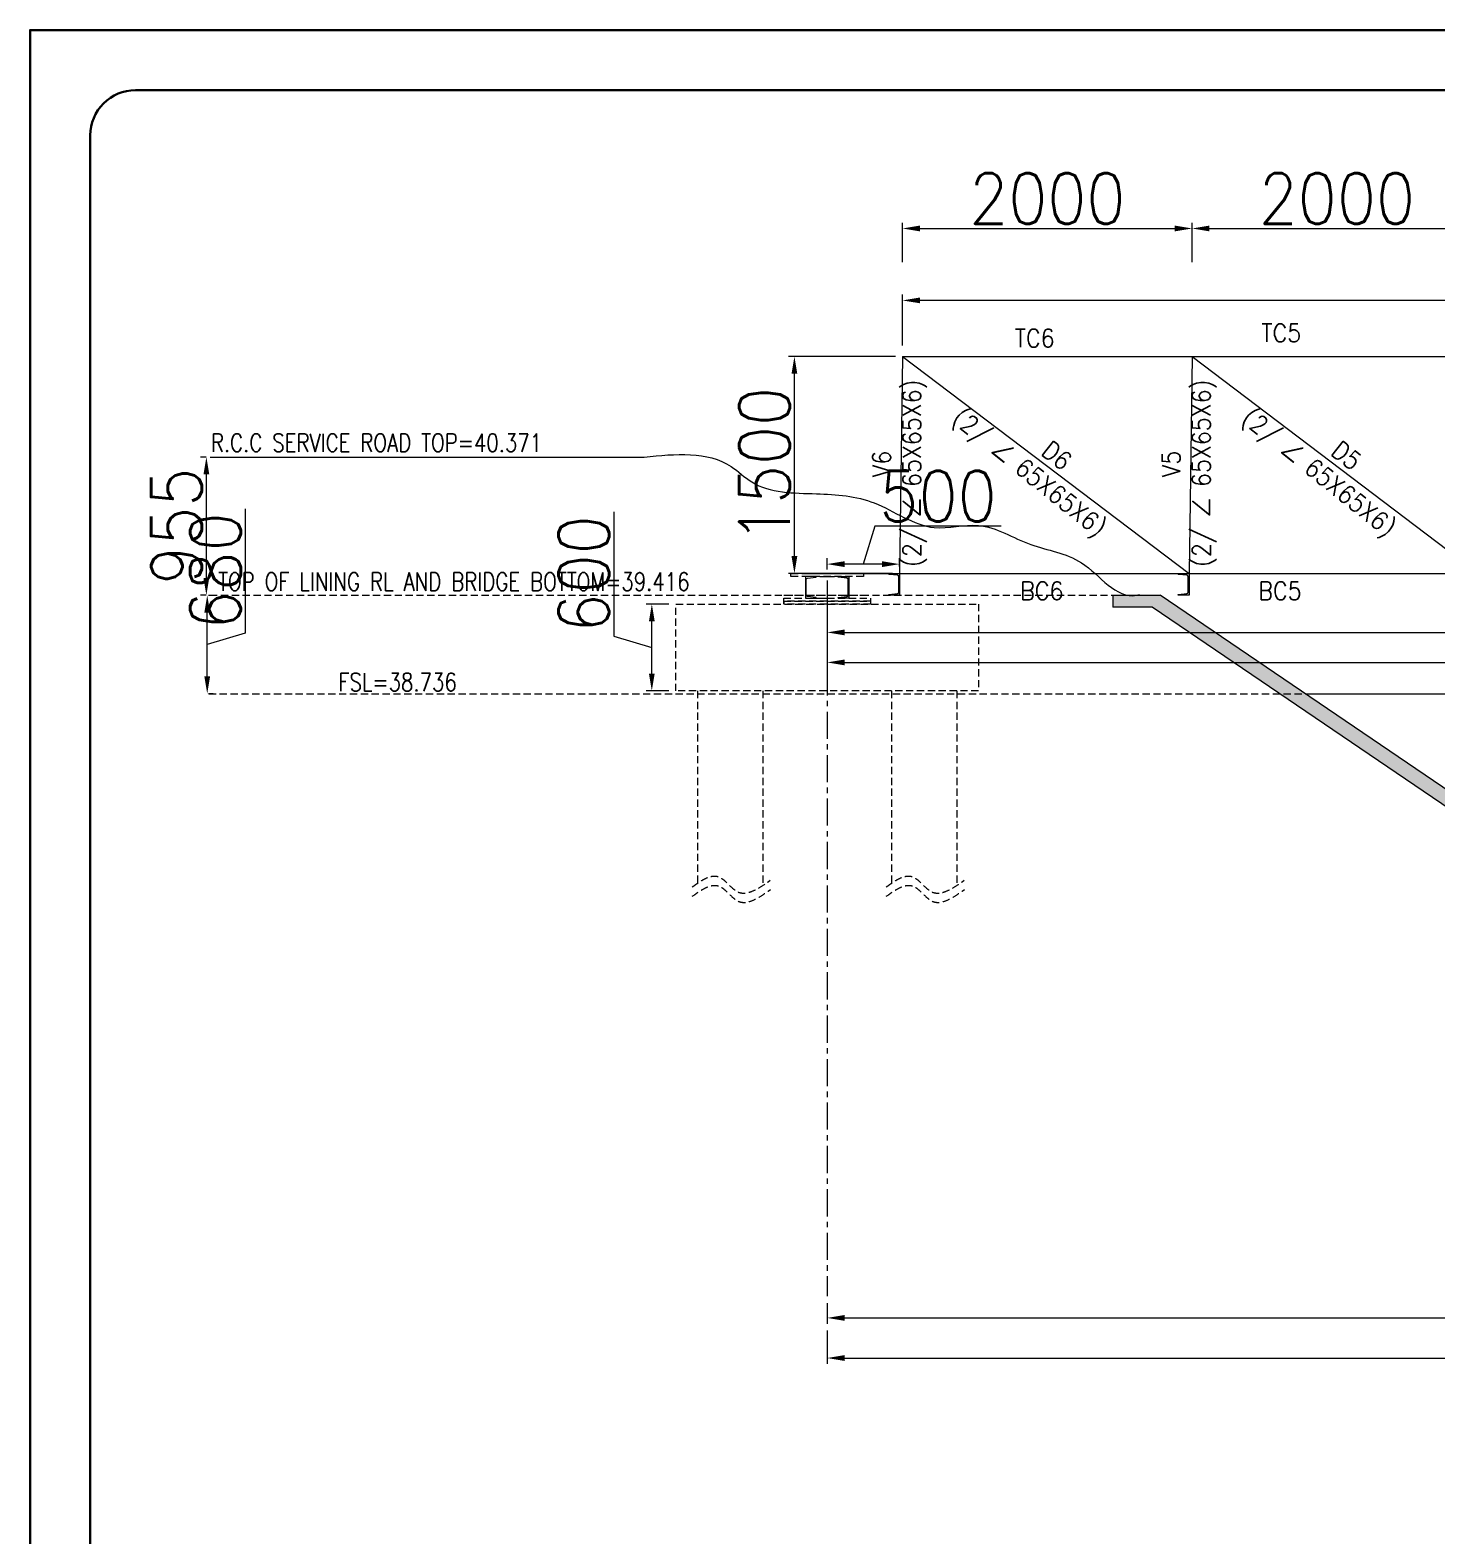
# Model space of a CAD drawing. Header units: millimetres. Extents: x 0 to 1124626, y -157535 to 82123.
# Drawn here: x 186502 to 196213, y 46621 to 57017 of the extents above; entities that cross this region are included whole.
import ezdxf

# ---------------------------------------------------------------- set-up
doc = ezdxf.new("R2010")
doc.units = ezdxf.units.MM
doc.header["$MEASUREMENT"] = 0
for name, pattern in [('CENTER', [2, 1.25, -0.25, 0.25, -0.25]), ('DASHED', [0.75, 0.5, -0.25]), ('HIDDEN', [0.375, 0.25, -0.125])]:
    doc.linetypes.add(name, pattern=pattern)
for name, color, linetype, lineweight in [('CN', 253, 'Continuous', 15), ('Dim', 6, 'Continuous', 13), ('HIDE', 251, 'HIDDEN', 13), ('rSHEET', 2, 'Continuous', 30), ('STR. STEEL', 25, 'Continuous', 18), ('Text', 7, 'Continuous', 15)]:
    doc.layers.add(name, color=color, linetype=linetype, lineweight=lineweight)
doc.styles.add('style1', font='romans.shx', dxfattribs={"width": 0.9, "height": 300})
doc.dimstyles.new('Copy of DIM-1', dxfattribs={"dimscale": 40, "dimtxt": 125, "dimasz": 3, "dimexe": 1, "dimexo": 1.2, "dimgap": 0.8, "dimtad": 1, "dimdec": 0, "dimzin": 1, "dimdsep": 46, "dimtxsty": 'style1', "dimcen": 2, "dimclrd": 8, "dimclre": 8, "dimclrt": 7, "dimadec": 0, "dimazin": 0, "dimtfac": 1, "dimtdec": 0, "dimtofl": 0, "dimtmove": 1, "dimatfit": 3, "dimfxl": 1, "dimtolj": 1, "dimtzin": 0, "dimlwd": 9, "dimlwe": 9, "dimarcsym": 1})

# ---------------------------------------------------------------- blocks, each defined once
blk = doc.blocks.new('*D120')
at = {"layer": 'DEFPOINTS', "color": 0, "ltscale": 20, "transparency": 16777216}
for p in [(192529, 55150), (192529, 54791), (214529, 54763)]:
    blk.add_point(p, dxfattribs=at)
at = {"layer": 'Dim', "color": 8, "lineweight": 9, "ltscale": 20, "transparency": 16777216}
for p, q in [((192529, 54839), (192529, 55190)), ((214409, 55150), (192649, 55150)), ((214529, 54811), (214529, 55190))]:
    blk.add_line(p, q, dxfattribs=at)
at = {"layer": 'Dim', "color": 8, "ltscale": 20, "transparency": 16777216}
for points in [[(192649, 55170), (192649, 55130), (192529, 55150)], [(214409, 55130), (214409, 55170), (214529, 55150)]]:
    blk.add_solid(points, dxfattribs=at)
at = {"layer": 'Dim', "color": 7, "ltscale": 20, "transparency": 16777216, "insert": (203529, 55448), "char_height": 350, "attachment_point": 5, "style": 'style1'}
blk.add_mtext('\\A1;2/ ISMC 150', dxfattribs=at)
blk = doc.blocks.new('*D121')
at = {"layer": 'DEFPOINTS', "color": 0, "ltscale": 20, "transparency": 16777216}
for p in [(192008, 53263), (215008, 53263), (215008, 52856)]:
    blk.add_point(p, dxfattribs=at)
at = {"layer": 'Dim', "color": 8, "lineweight": 9, "ltscale": 20, "transparency": 16777216}
for p, q in [((192008, 53215), (192008, 52816)), ((215008, 53215), (215008, 52816)), ((192128, 52856), (214888, 52856))]:
    blk.add_line(p, q, dxfattribs=at)
at = {"layer": 'Dim', "color": 8, "ltscale": 20, "transparency": 16777216}
for points in [[(192128, 52876), (192128, 52836), (192008, 52856)], [(214888, 52836), (214888, 52876), (215008, 52856)]]:
    blk.add_solid(points, dxfattribs=at)
at = {"layer": 'Dim', "color": 7, "ltscale": 20, "transparency": 16777216, "insert": (203508, 53154), "char_height": 350, "attachment_point": 5, "style": 'style1'}
blk.add_mtext('\\A1;2/ ISMC 200', dxfattribs=at)
blk = doc.blocks.new('*D122')
at = {"layer": 'DEFPOINTS', "color": 0, "ltscale": 20, "transparency": 16777216}
for p in [(196529, 55647), (194529, 55367), (196529, 55367)]:
    blk.add_point(p, dxfattribs=at)
at = {"layer": 'Dim', "color": 8, "lineweight": 9, "ltscale": 20, "transparency": 16777216}
for p, q in [((194529, 55415), (194529, 55687)), ((194649, 55647), (196409, 55647)), ((196529, 55415), (196529, 55687))]:
    blk.add_line(p, q, dxfattribs=at)
at = {"layer": 'Dim', "color": 8, "ltscale": 20, "transparency": 16777216}
for points in [[(194649, 55667), (194649, 55627), (194529, 55647)], [(196409, 55627), (196409, 55667), (196529, 55647)]]:
    blk.add_solid(points, dxfattribs=at)
at = {"layer": 'Dim', "color": 7, "ltscale": 20, "transparency": 16777216, "insert": (195529, 55854), "char_height": 350, "attachment_point": 5, "style": 'style1'}
blk.add_mtext('\\A1;2000', dxfattribs=at)
blk = doc.blocks.new('*D131')
at = {"layer": 'DEFPOINTS', "color": 0, "ltscale": 20, "transparency": 16777216}
for p in [(215008, 53020), (192008, 52895), (215008, 52649)]:
    blk.add_point(p, dxfattribs=at)
at = {"layer": 'Dim', "color": 8, "lineweight": 9, "ltscale": 20, "transparency": 16777216}
for p, q in [((215008, 52972), (215008, 52609)), ((192008, 52847), (192008, 52609)), ((192128, 52649), (214888, 52649))]:
    blk.add_line(p, q, dxfattribs=at)
at = {"layer": 'Dim', "color": 8, "ltscale": 20, "transparency": 16777216}
for points in [[(192128, 52669), (192128, 52629), (192008, 52649)], [(214888, 52629), (214888, 52669), (215008, 52649)]]:
    blk.add_solid(points, dxfattribs=at)
at = {"layer": 'Dim', "color": 7, "ltscale": 20, "transparency": 16777216, "insert": (203508, 52856), "char_height": 350, "attachment_point": 5, "style": 'style1'}
blk.add_mtext('\\A1;23000', dxfattribs=at)
blk = doc.blocks.new('*D132')
at = {"layer": 'DEFPOINTS', "color": 0, "ltscale": 20, "transparency": 16777216}
for p in [(191782, 54763), (192529, 54763), (192508, 53263)]:
    blk.add_point(p, dxfattribs=at)
at = {"layer": 'Dim', "color": 8, "lineweight": 9, "ltscale": 20, "transparency": 16777216}
for p, q in [((192481, 54763), (191742, 54763)), ((191782, 53383), (191782, 54643)), ((192460, 53263), (191742, 53263))]:
    blk.add_line(p, q, dxfattribs=at)
at = {"layer": 'Dim', "color": 8, "ltscale": 20, "transparency": 16777216}
for points in [[(191802, 54643), (191762, 54643), (191782, 54763)], [(191762, 53383), (191802, 53383), (191782, 53263)]]:
    blk.add_solid(points, dxfattribs=at)
at = {"layer": 'Dim', "color": 7, "ltscale": 20, "transparency": 16777216, "insert": (191575, 54013), "char_height": 350, "attachment_point": 5, "rotation": 90, "style": 'style1'}
blk.add_mtext('\\A1;1500', dxfattribs=at)
blk = doc.blocks.new('*D134')
at = {"layer": 'DEFPOINTS', "color": 0, "ltscale": 20, "transparency": 16777216}
for p in [(194529, 55647), (192529, 55367), (194529, 55367)]:
    blk.add_point(p, dxfattribs=at)
at = {"layer": 'Dim', "color": 8, "lineweight": 9, "ltscale": 20, "transparency": 16777216}
for p, q in [((192529, 55415), (192529, 55687)), ((192649, 55647), (194409, 55647)), ((194529, 55415), (194529, 55687))]:
    blk.add_line(p, q, dxfattribs=at)
at = {"layer": 'Dim', "color": 8, "ltscale": 20, "transparency": 16777216}
for points in [[(192649, 55667), (192649, 55627), (192529, 55647)], [(194409, 55627), (194409, 55667), (194529, 55647)]]:
    blk.add_solid(points, dxfattribs=at)
at = {"layer": 'Dim', "color": 7, "ltscale": 20, "transparency": 16777216, "insert": (193529, 55854), "char_height": 350, "attachment_point": 5, "style": 'style1'}
blk.add_mtext('\\A1;2000', dxfattribs=at)
blk = doc.blocks.new('*D135')
at = {"layer": 'DEFPOINTS', "color": 0, "ltscale": 20, "transparency": 16777216}
for p in [(192008, 53328), (192008, 53243), (192508, 53263)]:
    blk.add_point(p, dxfattribs=at)
at = {"layer": 'Dim', "color": 8, "lineweight": 9, "ltscale": 20, "transparency": 16777216}
for p, q in [((192337, 53591), (192258, 53328)), ((193211, 53591), (192337, 53591)), ((192008, 53291), (192008, 53368)), ((192508, 53311), (192508, 53368)), ((192388, 53328), (192128, 53328))]:
    blk.add_line(p, q, dxfattribs=at)
at = {"layer": 'Dim', "color": 8, "ltscale": 20, "transparency": 16777216}
for points in [[(192128, 53348), (192128, 53308), (192008, 53328)], [(192388, 53308), (192388, 53348), (192508, 53328)]]:
    blk.add_solid(points, dxfattribs=at)
at = {"layer": 'Dim', "color": 7, "ltscale": 20, "transparency": 16777216, "insert": (192774, 53798), "char_height": 350, "attachment_point": 5, "style": 'style1'}
blk.add_mtext('\\A1;500', dxfattribs=at)
blk = doc.blocks.new('*D137')
at = {"layer": 'DEFPOINTS', "color": 0, "ltscale": 20, "transparency": 16777216}
for p in [(190797, 53052), (190963, 53052), (190963, 52452)]:
    blk.add_point(p, dxfattribs=at)
at = {"layer": 'Dim', "color": 8, "lineweight": 9, "ltscale": 20, "transparency": 16777216}
for p, q in [((190534, 53689), (190534, 52831)), ((190915, 53052), (190757, 53052)), ((190797, 52572), (190797, 52932)), ((190534, 52831), (190797, 52752)), ((190915, 52452), (190757, 52452))]:
    blk.add_line(p, q, dxfattribs=at)
at = {"layer": 'Dim', "color": 8, "ltscale": 20, "transparency": 16777216}
for points in [[(190817, 52932), (190777, 52932), (190797, 53052)], [(190777, 52572), (190817, 52572), (190797, 52452)]]:
    blk.add_solid(points, dxfattribs=at)
at = {"layer": 'Dim', "color": 7, "ltscale": 20, "transparency": 16777216, "insert": (190327, 53260), "char_height": 350, "attachment_point": 5, "rotation": 90, "style": 'style1'}
blk.add_mtext('\\A1;600', dxfattribs=at)
blk = doc.blocks.new('*D234')
at = {"layer": 'DEFPOINTS', "color": 0, "ltscale": 20, "transparency": 16777216}
for p in [(187687, 53113), (187726, 53113), (187687, 52433)]:
    blk.add_point(p, dxfattribs=at)
at = {"layer": 'Dim', "color": 8, "lineweight": 9, "ltscale": 20, "transparency": 16777216}
for p, q in [((187989, 53709), (187989, 52852)), ((187735, 53113), (187766, 53113)), ((187726, 52553), (187726, 52993)), ((187989, 52852), (187726, 52773)), ((187735, 52433), (187766, 52433))]:
    blk.add_line(p, q, dxfattribs=at)
at = {"layer": 'Dim', "color": 8, "ltscale": 20, "transparency": 16777216}
for points in [[(187746, 52993), (187706, 52993), (187726, 53113)], [(187706, 52553), (187746, 52553), (187726, 52433)]]:
    blk.add_solid(points, dxfattribs=at)
at = {"layer": 'Dim', "color": 7, "ltscale": 20, "transparency": 16777216, "insert": (187782, 53280), "char_height": 350, "attachment_point": 5, "rotation": 90, "style": 'style1'}
blk.add_mtext('\\A1;680', dxfattribs=at)
blk = doc.blocks.new('*D235')
at = {"layer": 'DEFPOINTS', "color": 0, "ltscale": 20, "transparency": 16777216}
for p in [(187720, 54068), (187766, 54068), (187766, 53113)]:
    blk.add_point(p, dxfattribs=at)
at = {"layer": 'Dim', "color": 8, "lineweight": 9, "ltscale": 20, "transparency": 16777216}
for p, q in [((187718, 54068), (187680, 54068)), ((187720, 53233), (187720, 53948)), ((187718, 53113), (187680, 53113))]:
    blk.add_line(p, q, dxfattribs=at)
at = {"layer": 'Dim', "color": 8, "ltscale": 20, "transparency": 16777216}
for points in [[(187740, 53948), (187700, 53948), (187720, 54068)], [(187700, 53233), (187740, 53233), (187720, 53113)]]:
    blk.add_solid(points, dxfattribs=at)
at = {"layer": 'Dim', "color": 7, "ltscale": 20, "transparency": 16777216, "insert": (187513, 53590), "char_height": 350, "attachment_point": 5, "rotation": 90, "style": 'style1'}
blk.add_mtext('\\A1;955', dxfattribs=at)
blk = doc.blocks.new('*D236')
at = {"layer": 'DEFPOINTS', "color": 0, "ltscale": 20, "transparency": 16777216}
for p in [(203508, 48381), (192008, 48270), (203508, 48120)]:
    blk.add_point(p, dxfattribs=at)
at = {"layer": 'Dim', "color": 8, "lineweight": 9, "ltscale": 20, "transparency": 16777216}
for p, q in [((203508, 48333), (203508, 48080)), ((192008, 48222), (192008, 48080)), ((192128, 48120), (203388, 48120))]:
    blk.add_line(p, q, dxfattribs=at)
at = {"layer": 'Dim', "color": 8, "ltscale": 20, "transparency": 16777216}
for points in [[(192128, 48140), (192128, 48100), (192008, 48120)], [(203388, 48100), (203388, 48140), (203508, 48120)]]:
    blk.add_solid(points, dxfattribs=at)
at = {"layer": 'Dim', "color": 7, "ltscale": 20, "transparency": 16777216, "insert": (197758, 48327), "char_height": 350, "attachment_point": 5, "style": 'style1'}
blk.add_mtext('\\A1;11500', dxfattribs=at)
blk = doc.blocks.new('*D238')
at = {"layer": 'DEFPOINTS', "color": 0, "ltscale": 20, "transparency": 16777216}
for p in [(192008, 48080), (215008, 48080), (215008, 47843)]:
    blk.add_point(p, dxfattribs=at)
at = {"layer": 'Dim', "color": 8, "lineweight": 9, "ltscale": 20, "transparency": 16777216}
for p, q in [((192008, 48032), (192008, 47803)), ((215008, 48032), (215008, 47803)), ((192128, 47843), (214888, 47843))]:
    blk.add_line(p, q, dxfattribs=at)
at = {"layer": 'Dim', "color": 8, "ltscale": 20, "transparency": 16777216}
for points in [[(192128, 47863), (192128, 47823), (192008, 47843)], [(214888, 47823), (214888, 47863), (215008, 47843)]]:
    blk.add_solid(points, dxfattribs=at)
at = {"layer": 'Dim', "color": 7, "ltscale": 20, "transparency": 16777216, "insert": (203508, 48141), "char_height": 350, "attachment_point": 5, "style": 'style1'}
blk.add_mtext('\\A1;23000 C/C OF PILE CAP', dxfattribs=at)

msp = doc.modelspace()

# ---------------------------------------------------------------- hatches: boundary and pattern name
at = {"layer": 'Dim', "ltscale": 20}
h = msp.add_hatch(dxfattribs=at)
h.set_pattern_fill('AR-CONC', color=256, scale=50)
h.set_pattern_definition([(50, (47675.6, 21955.26), (358.6301, -31.37607), [37.5, -412.5]), (355, (47675.6, 21955.26), (-69.3757, 376.0961), [30, -330]), (100.45144, (47705.5, 21952.64), (289.2544, 344.72), [31.8701, -350.57106]), (46.1842, (47675.6, 22055.26), (533.6207, -82.7596), [56.25, -618.75]), (96.63564, (47720.1, 22048.36), (467.331, 487.0593), [47.8052, -525.8569]), (351.18416, (47675.6, 22055.26), (467.331, 487.0593), [45, -495]), (21, (47725.6, 22030.26), (298.45353, -201.30945), [37.5, -412.5]), (326, (47725.6, 22030.26), (121.6577, 362.575), [30, -330]), (71.45144, (47750.48, 22013.48), (420.1112, 161.2656), [31.8701, -350.57106]), (37.5, (47675.61, 21955.26), (6.07993, 166.44693), [0, -326, 0, -335, 0, -331.25]), (7.5, (47675.61, 21955.26), (131.53477, 197.20586), [0, -191, 0, -318.5, 0, -126.25]), (327.5, (47564.11, 21955.26), (266.91122, -11.27744), [0, -125, 0, -390, 0, -517.5]), (317.5, (47514.1, 21955.26), (291.5931, 50.0525), [0, -162.5, 0, -259, 0, -367.5])])
h.paths.add_polyline_path([(195309.6831, 52432.6971), (195131.6786, 52432.6971), (200725.0256, 48634.4243, 0.1502506476), (200730.6435, 48632.6971), (203508.3132, 48632.6971), (203508.3132, 48732.6971), (200758.3132, 48732.6971)])
edge = h.paths.add_edge_path()
edge.add_line((194308.3132, 53112.6971), (194145.1551, 53112.6971))
edge.add_spline(control_points=[(194145.1551, 53112.6971), (194123.9835, 53108.7421), (194103.5563, 53109.0422), (194083.6957, 53112.6971)], knot_values=[3526.4432246046, 3526.4432246046, 3526.4432246046, 3526.4432246046, 3592.0427705407, 3592.0427705407, 3592.0427705407, 3592.0427705407], degree=3, periodic=0)
edge.add_line((194083.6957, 53112.6971), (193981.9969, 53112.6971))
edge.add_line((193981.9969, 53112.6971), (193981.9969, 53029.9687))
edge.add_line((193981.9969, 53029.9687), (194252.1349, 53029.9687))
edge.add_line((194252.1349, 53029.9687), (195131.6786, 52432.6971))
edge.add_line((195131.6786, 52432.6971), (195309.6831, 52432.6971))
edge.add_line((195309.6831, 52432.6971), (194308.3132, 53112.6971))
edge = h.paths.add_edge_path()
edge.add_line((212764.4916, 53029.9687), (213034.6296, 53029.9687))
edge.add_line((213034.6296, 53029.9687), (213034.6296, 53112.6971))
edge.add_line((213034.6296, 53112.6971), (212932.9308, 53112.6971))
edge.add_spline(control_points=[(212932.9308, 53112.6971), (212913.0702, 53109.0422), (212892.6429, 53108.7421), (212871.4714, 53112.6971)], knot_values=[3526.4432246046, 3526.4432246046, 3526.4432246046, 3526.4432246046, 3592.0427705407, 3592.0427705407, 3592.0427705407, 3592.0427705407], degree=3, periodic=0)
edge.add_line((212871.4714, 53112.6971), (212708.3132, 53112.6971))
edge.add_line((212708.3132, 53112.6971), (206258.3132, 48732.6971))
edge.add_line((206258.3132, 48732.6971), (203508.3132, 48732.6971))
edge.add_line((203508.3132, 48732.6971), (203508.3132, 48632.6971))
edge.add_line((203508.3132, 48632.6971), (206285.983, 48632.6971))
edge.add_arc((206285.983, 48642.6971), 10, 270, 304.17924052)
edge.add_line((206291.6008, 48634.4243), (212764.4916, 53029.9687))

# ---------------------------------------------------------------- linework, layer by layer
at = {"layer": 'CN', "ltscale": 20}
for p, q in [((192529.0102, 54763.0542), (192508.3132, 53262.6971)), ((194529.0102, 54763.0542), (194508.3132, 53262.6971)), ((191858.3132, 53262.6971), (212508.3132, 53262.6971))]:
    msp.add_line(p, q, dxfattribs=at)
at = {"layer": 'CN', "linetype": 'Continuous', "ltscale": 5}
for p, q in [((192529.0102, 54763.0542), (214529.0102, 54763.0542)), ((192529.0102, 54763.0542), (194508.3132, 53262.6971)), ((194529.0102, 54763.0542), (196508.3132, 53262.6971))]:
    msp.add_line(p, q, dxfattribs=at)
at = {"layer": 'CN', "color": 252, "linetype": 'CENTER', "ltscale": 150, "true_color": 0x939598}
msp.add_line((192008.3132, 52608.5654), (192008.3132, 48269.6522), dxfattribs=at)
at = {"layer": 'Dim', "ltscale": 20}
for p, q in [((187745.715, 54067.6971), (190744.6551, 54067.6971)), ((191958.3132, 53242.6971), (192058.3132, 53242.6971)), ((191958.3132, 53092.6971), (192058.3132, 53092.6971)), ((193981.9969, 53112.6971), (193981.9969, 53029.9687)), ((193981.9969, 53112.6971), (194308.3132, 53112.6971)), ((194252.1349, 53029.9687), (193981.9969, 53029.9687)), ((200725.0256, 48634.4243), (194252.1349, 53029.9687)), ((200758.3132, 48732.6971), (194308.3132, 53112.6971))]:
    msp.add_line(p, q, dxfattribs=at)
at = {"layer": 'Dim', "color": 31, "linetype": 'DASHED', "ltscale": 100, "true_color": 0xfecc66}
for p, q in [((187745.715, 53112.6971), (193981.9969, 53112.6971)), ((187736.5464, 52432.6971), (195309.6831, 52432.6971))]:
    msp.add_line(p, q, dxfattribs=at)
at = {"layer": 'Dim', "color": 4, "ltscale": 20}
msp.add_line((195309.6831, 52432.6971), (211706.9434, 52432.6971), dxfattribs=at)
at = {"layer": 'Dim', "ltscale": 20}
msp.add_spline([(190744.6551, 54067.6971), (191345.6163, 54001.809), (191487.2938, 53895.6553), (191933.5766, 53814.2707), (192333.8146, 53750.5784), (192748.2202, 53580.7323), (193052.8254, 53594.8862), (193414.1025, 53463.9633), (193764.7538, 53336.5786), (194145.1551, 53112.6971), (194164.9918, 53117.1941)], degree=3, dxfattribs=at)
at = {"layer": 'HIDE', "linetype": 'HIDDEN', "ltscale": 200}
for p, q in [((191708.3132, 53112.6971), (192308.3132, 53112.6971)), ((191708.3132, 53072.6971), (191708.3132, 53051.9295)), ((191708.3132, 53072.6971), (192308.3132, 53072.6971)), ((192308.3132, 53072.6971), (192308.3132, 53051.9295)), ((191113.3132, 52451.9295), (191113.3132, 51121.197)), ((191563.3132, 52451.9295), (191563.3132, 51121.197)), ((192453.3132, 52451.9295), (192453.3132, 51121.197)), ((192903.3132, 52451.9295), (192903.3132, 51121.197))]:
    msp.add_line(p, q, dxfattribs=at)
for points in [[(191758.3132, 53263.4647), (192258.3132, 53263.4647), (192258.3132, 53242.6971), (191758.3132, 53242.6971)], [(193053.3132, 53051.9295), (193053.3132, 52451.9295), (190963.3132, 52451.9295), (190963.3132, 53051.9295)], [(191708.3132, 53093.4647), (192308.3132, 53093.4647), (192308.3132, 53072.6971), (191708.3132, 53072.6971)], [(191708.3132, 53072.6971), (192308.3132, 53072.6971), (192308.3132, 53051.9295), (191708.3132, 53051.9295)]]:
    msp.add_lwpolyline(points, close=True, dxfattribs=at)
for points in [[(191075.2364, 51097.3291), (191257.6592, 51167.9854), (191391.1782, 51063.5), (191615.1385, 51143.5894)], [(192415.2364, 51097.3291), (192597.6592, 51167.9854), (192731.1782, 51063.5), (192955.1385, 51143.5894)], [(191076.8003, 51033.2701), (191259.2232, 51103.9264), (191392.7422, 50999.4409), (191616.7025, 51079.5304)], [(192416.8003, 51033.2701), (192599.2232, 51103.9264), (192732.7422, 50999.4409), (192956.7025, 51079.5304)]]:
    msp.add_spline(points, degree=3, dxfattribs=at)
at = {"layer": 'rSHEET'}
msp.add_lwpolyline([(186502.4215, 26147.564), (230161.2642, 26147.564), (230161.2642, 57017.4843), (186502.4215, 57017.4843)], close=True, dxfattribs=at)
msp.add_lwpolyline([(187230.0689, 26562.5829), (229433.6168, 26562.5829, 0.4142135624), (229745.4657, 26874.4318), (229745.4657, 56290.6165, 0.4142135624), (229433.6168, 56602.4654), (187230.0689, 56602.4654, 0.4142135624), (186918.22, 56290.6165), (186918.22, 26874.4318, 0.4142135624)], format="xyb", close=True, dxfattribs=at)
at = {"layer": 'STR. STEEL', "ltscale": 20}
for points in [[(191858.3132, 53092.6971), (191933.3132, 53092.6971), (191933.3132, 53095.8943, 0.383864035), (191931.1641, 53098.2811), (191872.968, 53104.3978, -0.383864035), (191864.0132, 53114.343), (191864.0132, 53221.0512, -0.383864035), (191872.968, 53230.9964), (191931.1641, 53237.1131, 0.383864035), (191933.3132, 53239.4999), (191933.3132, 53242.6971), (191858.3132, 53242.6971)], [(192158.3132, 53092.6971), (192083.3132, 53092.6971), (192083.3132, 53095.8943, -0.383864035), (192085.4624, 53098.2811), (192143.6585, 53104.3978, 0.383864035), (192152.6132, 53114.343), (192152.6132, 53221.0512, 0.383864035), (192143.6585, 53230.9964), (192085.4624, 53237.1131, -0.383864035), (192083.3132, 53239.4999), (192083.3132, 53242.6971), (192158.3132, 53242.6971)], [(192508.3132, 53112.6971), (192433.3132, 53112.6971), (192433.3132, 53115.8943, -0.383864035), (192435.4624, 53118.2811), (192493.6585, 53124.3978, 0.383864035), (192502.6132, 53134.343), (192502.6132, 53241.0512, 0.383864035), (192493.6585, 53250.9964), (192435.4624, 53257.1131, -0.383864035), (192433.3132, 53259.4999), (192433.3132, 53262.6971), (192508.3132, 53262.6971)], [(194508.3132, 53112.6971), (194433.3132, 53112.6971), (194433.3132, 53115.8943, -0.383864035), (194435.4624, 53118.2811), (194493.6585, 53124.3978, 0.383864035), (194502.6132, 53134.343), (194502.6132, 53241.0512, 0.383864035), (194493.6585, 53250.9964), (194435.4624, 53257.1131, -0.383864035), (194433.3132, 53259.4999), (194433.3132, 53262.6971), (194508.3132, 53262.6971)]]:
    msp.add_lwpolyline(points, format="xyb", close=True, dxfattribs=at)

# ---------------------------------------------------------------- texts
at = {"layer": 'Text', "ltscale": 20, "style": 'style1', "width": 0.8}
for s, p in [('R.C.C SERVICE ROAD TOP=40.371', (187751.197, 54103.9261)), ('TOP OF LINING RL AND BRIDGE BOTTOM=39.416', (187800.8223, 53144.3795)), ('FSL=38.736', (188631.4303, 52450.4095))]:
    msp.add_text(s, height=125, dxfattribs=at).set_placement(p)
at = {"layer": 'Text', "ltscale": 20, "char_height": 125, "width": 111.984005, "attachment_point": 1, "style": 'style1'}
for s, insert in [('TC6', (193304.6599, 54951.608)), ('TC5', (195007.7937, 54987.9394)), ('BC6', (193341.5933, 53206.0379)), ('BC5', (194987.0968, 53206.0379))]:
    msp.add_mtext(s, dxfattribs=dict(at, insert=insert))
at = {"layer": 'Text', "ltscale": 20, "char_height": 125, "attachment_point": 1, "style": 'style1'}
for s, insert, width, rotation in [('\\pxi10.7408;V6\\P\\pi5.79088;(2/ ∠ 65X65X6)', (192322.1088, 52584.9731), 2273.07458, 90), ('\\pxi10.7408;V5\\P\\pi5.79088;(2/ ∠ 65X65X6)', (194322.1088, 52585.0595), 2273.07458, 90), ('\\pxi10.5624;D6\\P\\pi5.59088;(2/ ∠ 65X65X6)', (192526.1145, 55014.0086), 2822.717504, 321.33452198), ('\\pxi10.5624;D5\\P\\pi5.59088;(2/ ∠ 65X65X6)', (194526.1145, 55014.0086), 2822.717504, 321.33452198)]:
    msp.add_mtext(s, dxfattribs=dict(at, insert=insert, width=width, rotation=rotation))

# ---------------------------------------------------------------- dimensions: what is measured, and where the dimension line sits
at = {"layer": 'Dim', "ltscale": 20}
dim = msp.add_linear_dim(base=(192529.3907, 55149.6206), p1=(214529.0102, 54763.0542), p2=(192529.3907, 54790.6383), angle=180, text='2/ ISMC 150', dimstyle='Copy of DIM-1', override={"dimtxt": 125}, dxfattribs=at)
dim.commit()
dim.dimension.update_dxf_attribs({"geometry": '*D120', "text_midpoint": (203529.2004, 55447.6206)})
for base, p1, p2, picture, middle in [((194529.0102, 55646.5081), (192529.0102, 55366.9943), (194529.0102, 55366.9943), '*D134', (193529.0102, 55853.5081)), ((196529.0102, 55646.5081), (194529.0102, 55366.9943), (196529.0102, 55366.9943), '*D122', (195529.0102, 55853.5081)), ((192008.3132, 53327.9282), (192508.3132, 53262.6971), (192008.3132, 53242.6971), '*D135', (192369.2133, 53797.9282)), ((215008.3132, 52648.5654), (192008.3132, 52895.4153), (215008.3132, 53019.7687), '*D131', (203508.3132, 52855.5654))]:
    dim = msp.add_linear_dim(base=base, p1=p1, p2=p2, dimstyle='Copy of DIM-1', override={"dimtxt": 125}, dxfattribs=at)
    dim.commit()
    dim.dimension.update_dxf_attribs({"geometry": picture, "text_midpoint": middle})
for base, p1, p2, picture, middle in [((191781.5408, 54763.0542), (192508.3132, 53262.6971), (192529.0102, 54763.0542), '*D132', (191574.5408, 54012.8756)), ((190796.9607, 53051.9295), (190963.3132, 52451.9295), (190963.3132, 53051.9295), '*D137', (190326.9607, 52862.8295))]:
    dim = msp.add_linear_dim(base=base, p1=p1, p2=p2, angle=90, dimstyle='Copy of DIM-1', override={"dimtxt": 125}, dxfattribs=at)
    dim.commit()
    dim.dimension.update_dxf_attribs({"geometry": picture, "text_midpoint": middle})
for base, p1, p2, picture, middle in [((187719.6796, 54067.6971), (187766.2593, 53112.6971), (187766.2593, 54067.6971), '*D235', (187512.6796, 53590.1971)), ((187726.2593, 53112.6971), (187686.8414, 52432.6971), (187686.8414, 53112.6971), '*D234', (187782.2593, 52883.5972))]:
    dim = msp.add_linear_dim(base=base, p1=p1, p2=p2, angle=90, dimstyle='Copy of DIM-1', dxfattribs=at)
    dim.commit()
    dim.dimension.update_dxf_attribs({"geometry": picture, "text_midpoint": middle})
for base, p1, p2, text, picture, middle in [((215008.3132, 52855.8532), (192008.3132, 53262.6971), (215008.3132, 53262.6971), '2/ ISMC 200', '*D121', (203508.3132, 53153.8532)), ((215008.3132, 47843.1827), (192008.3132, 48080.1584), (215008.3132, 48080.1584), '<> C/C OF PILE CAP', '*D238', (203508.3132, 48141.1827))]:
    dim = msp.add_linear_dim(base=base, p1=p1, p2=p2, text=text, dimstyle='Copy of DIM-1', dxfattribs=at)
    dim.commit()
    dim.dimension.update_dxf_attribs({"geometry": picture, "text_midpoint": middle})
dim = msp.add_linear_dim(base=(203508.3132, 48120.1584), p1=(192008.3132, 48269.6522), p2=(203508.3132, 48381.4023), dimstyle='Copy of DIM-1', dxfattribs=at)
dim.commit()
dim.dimension.update_dxf_attribs({"geometry": '*D236', "text_midpoint": (197758.3132, 48327.1584)})

doc.saveas('drawing.dxf')
